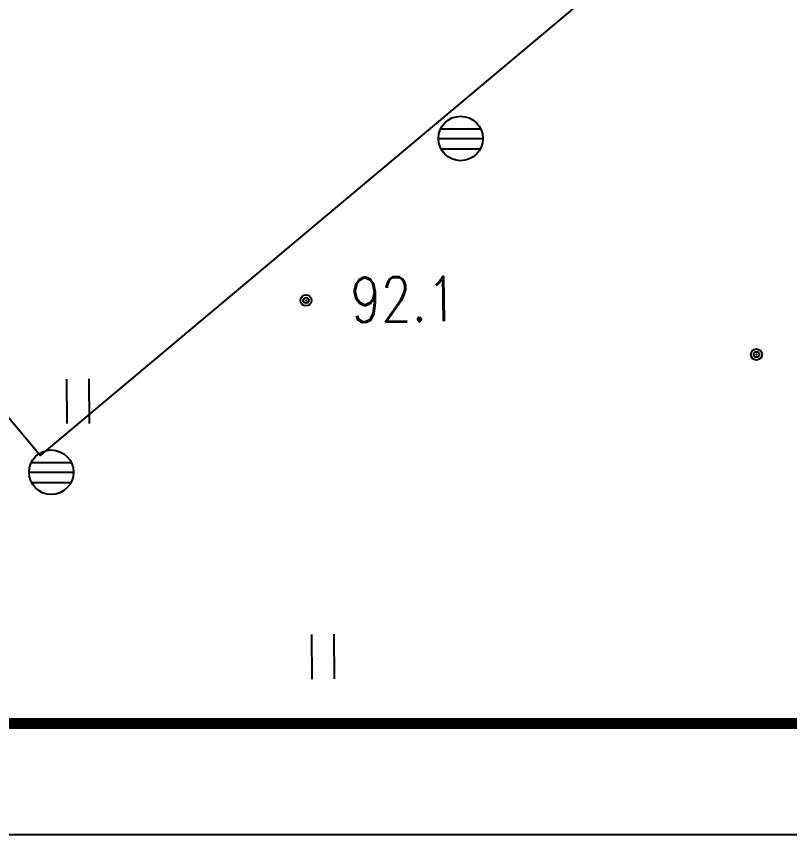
# Model space of a CAD drawing. Extents: x -266287 to 275962, y -324567 to 363765.
# Drawn here: x 205038 to 239801, y 153765 to 190553 of the extents above; entities that cross this region are included whole.
import ezdxf

# ---------------------------------------------------------------- set-up
doc = ezdxf.new("R2010")
doc.units = 0
doc.header["$LTSCALE"] = 1000
doc.linetypes.add('8522', pattern=[4, 2, 2, 0])
doc.linetypes.add('DLJ', pattern=[2, 0, -2])
doc.layers.get('0').update_dxf_attribs({"linetype": 'CONTINUOUS'})
doc.layers.add('PUB_TITLE', color=4, linetype='CONTINUOUS')
doc.layers.add('图层1', color=251, linetype='CONTINUOUS')
doc.styles.add('ROMANS', font='ROMANS.shx', dxfattribs={"width": 0.8})

# ---------------------------------------------------------------- blocks, each defined once
blk = doc.blocks.new('gc053')
for p, q in [((-0.901, 0.434), (0.901, 0.434)), ((-1, 0), (1, 0)), ((-0.884, -0.467), (0.884, -0.467))]:
    blk.add_line(p, q)
blk.add_circle((0, 0), 1)
blk = doc.blocks.new('9410')
for points in [[(-0.5, 2), (-0.5, 0)], [(0.5, 2), (0.5, 0)]]:
    blk.add_lwpolyline(points)
blk = doc.blocks.new('8310')
for radius in [0.25, 0.125]:
    blk.add_circle((0, 0), radius)

msp = doc.modelspace()

# ---------------------------------------------------------------- linework, layer by layer
at = {"layer": 'PUB_TITLE', "color": 7}
msp.add_lwpolyline([(-21038.44006, 153765.05878), (275961.55994, 153765.05878), (275961.55994, 363765.05878), (-21038.44006, 363765.05878)], close=True, dxfattribs=at)
at = {"layer": 'PUB_TITLE', "const_width": 500}
msp.add_lwpolyline([(-8538.44006, 158765.05878), (270961.55994, 158765.05878), (270961.55994, 358765.05878), (-8538.44006, 358765.05878)], close=True, dxfattribs=at)
at = {"layer": '图层1', "linetype": 'Continuous', "elevation": 89496.37701, "flags": 128}
msp.add_lwpolyline([(249914.28571, 207552.80322), (206106.40305, 170808.727), (167248.30305, 217269.127), (232303.30305, 271834.327), (249914.28571, 250777.88578)], dxfattribs=at)
at = {"layer": '图层1'}
for p in [(218059.78856, 177782.03709, 276474.67701), (238310.08, 175350.9029, 276712.42701)]:
    msp.add_point(p, dxfattribs=at)

# ---------------------------------------------------------------- block references
at = {"layer": '图层1', "linetype": 'Continuous', "xscale": 1000, "yscale": 1000, "zscale": 1000}
for p in [(225010.60305, 185063.327, 181070.67701), (206606.40305, 170058.727, 182857.37701)]:
    msp.add_blockref('gc053', p, dxfattribs=at)
at = {"layer": '图层1', "xscale": 999.9999999999999, "yscale": 1000, "zscale": 1000, "rotation": 0.6726110424307647}
for p in [(218059.78856, 177782.03709, 276474.67701), (238310.08, 175350.9029, 276712.42701)]:
    msp.add_blockref('8310', p, dxfattribs=at)
at = {"layer": '图层1', "linetype": '8522', "xscale": 999.9999999999999, "yscale": 1000, "zscale": 1000, "rotation": 0.6726110424307647}
msp.add_blockref('9410', (207812.3713, 172247.39889, 184334.67701), dxfattribs=at)
at = {"layer": '图层1', "linetype": 'DLJ', "xscale": 999.9999999999999, "yscale": 1000, "zscale": 1000, "rotation": 0.6726110424307647}
msp.add_blockref('9410', (218826.8609, 160766.24391, 184334.67701), dxfattribs=at)

# ---------------------------------------------------------------- texts
at = {"layer": '图层1', "style": 'ROMANS', "width": 0.8}
msp.add_text('92.1', height=2000, rotation=0.672611041, dxfattribs=at).set_placement((220071.38976, 176805.58401, 89496.37701))

doc.saveas('drawing.dxf')
